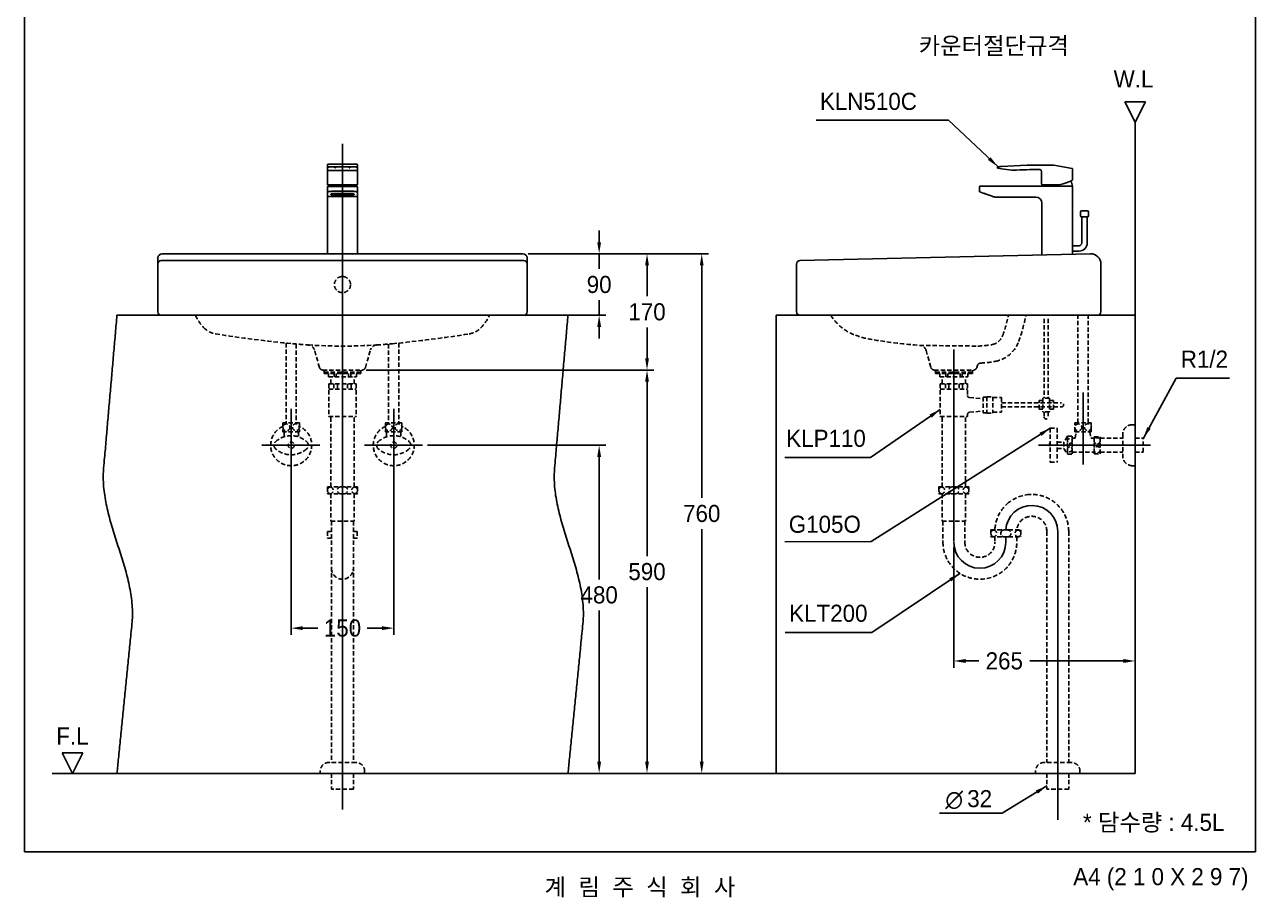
# Model space of a CAD drawing. Header units: millimetres. Extents: x 4596 to 8396, y -8003 to -5406.
# Drawn here: x 6596 to 8396, y -8003 to -6727 of the extents above; entities that cross this region are included whole.
import ezdxf
from ezdxf.enums import TextEntityAlignment as Align
from ezdxf.lldxf.tags import DXFTag

# ---------------------------------------------------------------- set-up
doc = ezdxf.new("R2010")
doc.units = ezdxf.units.MM
doc.linetypes.add('DASHED2', pattern=[9.525, 6.35, -3.175])
for name, color, linetype in [('TEXT', 7, 'Continuous'), ('내부선 및 부속', 4, 'Continuous'), ('도각라인', 7, 'Continuous'), ('외형선', 3, 'Continuous'), ('점선', 6, 'DASHED2'), ('중심선', 1, 'DASHED'), ('치수선', 7, 'Continuous')]:
    doc.layers.add(name, color=color, linetype=linetype)
doc.styles.add('140911', font='HBATANG.TTF')
doc.styles.add('____', font='')
doc.styles.add('타이틀', font='H2GTRM.TTF', dxfattribs={"height": 25})
doc.styles.get('____').set_extended_font_data('굴림')
tags = doc.linetypes.add('DASHDOT', pattern=[70, 31, -13, 13, -13]).pattern_tags.tags
tags[10:11] = [DXFTag(74, 4), DXFTag(75, 0), DXFTag(340, '0'), DXFTag(46, 0.0), DXFTag(50, 0.0), DXFTag(44, 0.0), DXFTag(45, 0.0)]
tags[8:9] = [DXFTag(74, 4), DXFTag(75, 0), DXFTag(340, '0'), DXFTag(46, 0.0), DXFTag(50, 0.0), DXFTag(44, 0.0), DXFTag(45, 0.0)]
tags[6:7] = [DXFTag(74, 4), DXFTag(75, 0), DXFTag(340, '0'), DXFTag(46, 0.0), DXFTag(50, 0.0), DXFTag(44, 0.0), DXFTag(45, 0.0)]
tags[4:5] = [DXFTag(74, 4), DXFTag(75, 0), DXFTag(340, '0'), DXFTag(46, 0.0), DXFTag(50, 0.0), DXFTag(44, 0.0), DXFTag(45, 0.0)]
tags = doc.linetypes.add('DASHED', pattern=[25.72, 12.86, -12.86]).pattern_tags.tags
tags[6:7] = [DXFTag(74, 4), DXFTag(75, 0), DXFTag(340, '0'), DXFTag(46, 0.0), DXFTag(50, 0.0), DXFTag(44, 0.0), DXFTag(45, 0.0)]
tags[4:5] = [DXFTag(74, 4), DXFTag(75, 0), DXFTag(340, '0'), DXFTag(46, 0.0), DXFTag(50, 0.0), DXFTag(44, 0.0), DXFTag(45, 0.0)]
doc.dimstyles.new('MSADIM', dxfattribs={"dimtxt": 33, "dimasz": 17, "dimexe": 10, "dimexo": 7.5, "dimgap": 10, "dimtad": 0, "dimtih": 1, "dimtoh": 1, "dimdec": 0, "dimzin": 1, "dimdsep": 46, "dimtxsty": '____', "dimcen": 11.25, "dimadec": 0, "dimazin": 0, "dimtfac": 1, "dimtdec": 0, "dimtix": 1, "dimtmove": 0, "dimatfit": 3, "dimfxl": 1, "dimtolj": 1, "dimtzin": 1, "dimarcsym": 0})

# ---------------------------------------------------------------- blocks, each defined once
blk = doc.blocks.new('*D18')
at = {"layer": '치수선', "color": 0, "linetype": 'Continuous', "lineweight": -2, "transparency": 16777216}
for p, q in [((7097.3, -7231.8), (7516.5, -7231.8)), ((7506.5, -7248.8), (7506.5, -7504)), ((7506.5, -7804.8), (7506.5, -7549.6)), ((7186.2, -7821.8), (7516.5, -7821.8))]:
    blk.add_line(p, q, dxfattribs=at)
at = {"layer": '치수선', "color": 0, "linetype": 'Continuous', "transparency": 16777216}
for points in [[(7503.7, -7248.8), (7509.3, -7248.8), (7506.5, -7231.8)], [(7503.7, -7804.8), (7509.3, -7804.8), (7506.5, -7821.8)]]:
    blk.add_solid(points, dxfattribs=at)
at = {"layer": '치수선', "color": 0, "linetype": 'Continuous', "transparency": 16777216, "insert": (7506.5, -7526.8), "char_height": 25, "attachment_point": 5, "style": '____'}
blk.add_mtext('\\A1;590', dxfattribs=at)
blk = doc.blocks.new('*D19')
at = {"layer": '치수선', "color": 0, "linetype": 'Continuous', "lineweight": -2, "transparency": 16777216}
for p, q in [((7185.6, -7341.8), (7446.5, -7341.8)), ((7436.5, -7358.8), (7436.5, -7538.1)), ((7436.5, -7804.8), (7436.5, -7583.8)), ((7398.4, -7821.8), (7446.5, -7821.8))]:
    blk.add_line(p, q, dxfattribs=at)
at = {"layer": '치수선', "color": 0, "linetype": 'Continuous', "transparency": 16777216}
for points in [[(7433.7, -7358.8), (7439.3, -7358.8), (7436.5, -7341.8)], [(7433.7, -7804.8), (7439.3, -7804.8), (7436.5, -7821.8)]]:
    blk.add_solid(points, dxfattribs=at)
at = {"layer": '치수선', "color": 0, "linetype": 'Continuous', "transparency": 16777216, "insert": (7436.5, -7560.9), "char_height": 25, "attachment_point": 5, "style": '____'}
blk.add_mtext('\\A1;480', dxfattribs=at)
blk = doc.blocks.new('*D20')
at = {"layer": '치수선', "color": 0, "linetype": 'Continuous', "lineweight": -2, "transparency": 16777216}
for p, q in [((6986.1, -7373.3), (6986.1, -7619.4)), ((7136.1, -7373.3), (7136.1, -7619.4)), ((7003.1, -7609.4), (7025.1, -7609.4)), ((7119.1, -7609.4), (7097, -7609.4))]:
    blk.add_line(p, q, dxfattribs=at)
at = {"layer": '치수선', "color": 0, "linetype": 'Continuous', "transparency": 16777216}
for points in [[(7003.1, -7606.6), (7003.1, -7612.2), (6986.1, -7609.4)], [(7119.1, -7606.6), (7119.1, -7612.2), (7136.1, -7609.4)]]:
    blk.add_solid(points, dxfattribs=at)
at = {"layer": '치수선', "color": 0, "linetype": 'Continuous', "transparency": 16777216, "insert": (7061.1, -7609.4), "char_height": 25, "attachment_point": 5, "style": '____'}
blk.add_mtext('\\A1;150', dxfattribs=at)
blk = doc.blocks.new('*D21')
at = {"layer": '치수선', "color": 0, "linetype": 'Continuous', "lineweight": -2, "transparency": 16777216}
for p, q in [((7332.6, -7061.8), (7516.5, -7061.8)), ((7506.5, -7078.8), (7506.5, -7124)), ((7506.5, -7214.8), (7506.5, -7169.7)), ((7095.6, -7231.8), (7516.5, -7231.8))]:
    blk.add_line(p, q, dxfattribs=at)
at = {"layer": '치수선', "color": 0, "linetype": 'Continuous', "transparency": 16777216}
for points in [[(7503.7, -7078.8), (7509.3, -7078.8), (7506.5, -7061.8)], [(7503.7, -7214.8), (7509.3, -7214.8), (7506.5, -7231.8)]]:
    blk.add_solid(points, dxfattribs=at)
at = {"layer": '치수선', "color": 0, "linetype": 'Continuous', "transparency": 16777216, "insert": (7506.5, -7146.8), "char_height": 25, "attachment_point": 5, "style": '____'}
blk.add_mtext('\\A1;170', dxfattribs=at)
blk = doc.blocks.new('*D22')
at = {"layer": '치수선', "color": 0, "linetype": 'Continuous', "lineweight": -2, "transparency": 16777216}
for p, q in [((7955.3, -7490.3), (7955.3, -7667.4)), ((8220.3, -7626.1), (8220.3, -7667.4)), ((7972.3, -7657.4), (7991.7, -7657.4)), ((8203.3, -7657.4), (8066.4, -7657.4))]:
    blk.add_line(p, q, dxfattribs=at)
at = {"layer": '치수선', "color": 0, "linetype": 'Continuous', "transparency": 16777216}
for points in [[(7972.3, -7654.6), (7972.3, -7660.3), (7955.3, -7657.4)], [(8203.3, -7654.6), (8203.3, -7660.3), (8220.3, -7657.4)]]:
    blk.add_solid(points, dxfattribs=at)
at = {"layer": '치수선', "color": 0, "linetype": 'Continuous', "transparency": 16777216, "insert": (8029, -7657.4), "char_height": 25, "attachment_point": 5, "style": '____'}
blk.add_mtext('\\A1;265', dxfattribs=at)
blk = doc.blocks.new('*D23')
at = {"layer": '치수선', "color": 0, "linetype": 'Continuous', "lineweight": -2, "transparency": 16777216}
for p, q in [((7332.6, -7061.8), (7596.5, -7061.8)), ((7586.5, -7078.8), (7586.5, -7419)), ((7586.5, -7804.8), (7586.5, -7464.7)), ((7568.4, -7821.8), (7596.5, -7821.8))]:
    blk.add_line(p, q, dxfattribs=at)
at = {"layer": '치수선', "color": 0, "linetype": 'Continuous', "transparency": 16777216}
for points in [[(7583.7, -7078.8), (7589.3, -7078.8), (7586.5, -7061.8)], [(7583.7, -7804.8), (7589.3, -7804.8), (7586.5, -7821.8)]]:
    blk.add_solid(points, dxfattribs=at)
at = {"layer": '치수선', "color": 0, "linetype": 'Continuous', "transparency": 16777216, "insert": (7586.5, -7441.8), "char_height": 25, "attachment_point": 5, "style": '____'}
blk.add_mtext('\\A1;760', dxfattribs=at)
blk = doc.blocks.new('*D33')
at = {"layer": '치수선', "color": 0, "linetype": 'Continuous', "lineweight": -2, "transparency": 16777216}
for p, q in [((7436.5, -7044.8), (7436.5, -7027.8)), ((7332.6, -7061.8), (7446.5, -7061.8)), ((7436.5, -7061.8), (7436.5, -7084)), ((7436.5, -7151.8), (7436.5, -7129.6)), ((7333.6, -7151.8), (7446.5, -7151.8)), ((7436.5, -7168.8), (7436.5, -7185.8))]:
    blk.add_line(p, q, dxfattribs=at)
at = {"layer": '치수선', "color": 0, "linetype": 'Continuous', "transparency": 16777216}
for points in [[(7433.7, -7044.8), (7439.3, -7044.8), (7436.5, -7061.8)], [(7433.7, -7168.8), (7439.3, -7168.8), (7436.5, -7151.8)]]:
    blk.add_solid(points, dxfattribs=at)
at = {"layer": '치수선', "color": 0, "linetype": 'Continuous', "transparency": 16777216, "insert": (7436.5, -7106.8), "char_height": 25, "attachment_point": 5, "style": '____'}
blk.add_mtext('\\A1;90', dxfattribs=at)

msp = doc.modelspace()

# ---------------------------------------------------------------- linework, layer by layer
at = {"layer": '내부선 및 부속', "linetype": 'Continuous'}
for p, q in [((7039.1, -6931.9), (7039.1, -6934.1)), ((7039.1, -6931.9), (7039.1, -6932)), ((7039.1, -6932), (7039.1, -6935.8)), ((7039.1, -6935.4), (7039.1, -6934.1)), ((7039.1, -6937.4), (7039.1, -6935.4)), ((7039.1, -6935.8), (7039.1, -6936.7)), ((7039.1, -6936.2), (7039.1, -6937.5)), ((7039.1, -6937.9), (7039.1, -6936.7)), ((7039.1, -6937.5), (7039.1, -6937.4)), ((7039.1, -6960.1), (7039.1, -6937.5)), ((7039.1, -6939.1), (7039.1, -6956)), ((7040.1, -6930.8), (7082.1, -6930.8)), ((7040.1, -6939.7), (7082.1, -6939.7)), ((7077.1, -6934.5), (7045.1, -6934.5)), ((7045.1, -6934.5), (7045.1, -6934.7)), ((7045.1, -6934.7), (7077.1, -6934.7)), ((7051.1, -6935.1), (7050.1, -6935.1)), ((7050.1, -6935.1), (7050.1, -6935.7)), ((7050.1, -6935.7), (7050.1, -6935.9)), ((7050.1, -6935.9), (7051.1, -6935.9)), ((7051.1, -6935.9), (7051.1, -6935.1)), ((7051.1, -6935.7), (7051.1, -6935.1)), ((7051.1, -6935.9), (7051.1, -6935.7)), ((7071.1, -6935.1), (7071.1, -6935.7)), ((7072.1, -6935.1), (7071.1, -6935.1)), ((7071.1, -6935.7), (7071.1, -6935.9)), ((7071.1, -6935.9), (7072.1, -6935.9)), ((7072.1, -6935.9), (7071.1, -6935.9)), ((7072.1, -6935.7), (7072.1, -6935.1)), ((7072.1, -6935.9), (7072.1, -6935.1)), ((7072.1, -6935.9), (7072.1, -6935.7)), ((7072.1, -6935.9), (7072.1, -6935.9)), ((7077.1, -6934.7), (7077.1, -6934.5)), ((7082.1, -6939.8), (7082.1, -6939.7)), ((7083.1, -6931.8), (7083.1, -6934.1)), ((7083.1, -6934.1), (7083.1, -6935.4)), ((7083.1, -6935.4), (7083.1, -6937.4)), ((7083.1, -6936.2), (7083.1, -6936.2)), ((7083.1, -6937.5), (7083.1, -6937.4)), ((7083.1, -6937.5), (7083.1, -6960.1)), ((8018.9, -6935.7), (8018.9, -6935.5)), ((8018.9, -6935.5), (8018.9, -6935.7)), ((8024.7, -6937.4), (8019.7, -6936.7)), ((8039.8, -6939.5), (8024.7, -6937.4)), ((8083.4, -6959.9), (8083.4, -6941.3)), ((8101.3, -6932), (8123, -6935.9)), ((8123, -6935.9), (8128, -6936.8)), ((8128.9, -6937.7), (8128.9, -6937.9)), ((8128.9, -6938.9), (8128.9, -6937.9)), ((8128.9, -6938.9), (8128.9, -6953.3)), ((7039.1, -6956), (7039.1, -6960.1)), ((7039.1, -6972.3), (7039.1, -6964.1)), ((7039.1, -7061.8), (7039.1, -6964.1)), ((7040.5, -6961.1), (7040.1, -6961.1)), ((7040.1, -6963.1), (7045.1, -6963.1)), ((7081.6, -6961.1), (7040.5, -6961.1)), ((7045.1, -6963.1), (7077.1, -6963.1)), ((7082.1, -6963.1), (7077.1, -6963.1)), ((7082.1, -6961.1), (7081.6, -6961.1)), ((7083.1, -6964.1), (7083.1, -6972.3)), ((7992.6, -6970.2), (7992.6, -6963.9)), ((7992.6, -6963.9), (7992.6, -6970.2)), ((7993.6, -6962.9), (7998.6, -6962.9)), ((7998.6, -6962.9), (8122.9, -6962.9)), ((8084.4, -6960.9), (8097.8, -6960.9)), ((8084.9, -6960.9), (8089.3, -6960.9)), ((8099.8, -6960.9), (8097.8, -6960.9)), ((8106.9, -6960.9), (8099.8, -6960.9)), ((8127.9, -6962.9), (8122.9, -6962.9)), ((8127.9, -6962.9), (8128.9, -6962.9)), ((8128.9, -6962.9), (8128.9, -6963.9)), ((8128.9, -7062.4), (8128.9, -6963.9)), ((7039.1, -6977), (7039.1, -6972.3)), ((7039.1, -6978.1), (7039.1, -6977)), ((7039.1, -7061.8), (7039.1, -6978.1)), ((7040.1, -6977.9), (7082.1, -6977.9)), ((7045.1, -6970.4), (7077.1, -6970.4)), ((7074.1, -6973.4), (7048.1, -6973.4)), ((7048.1, -6976.2), (7048.1, -6973.4)), ((7048.1, -6976.2), (7074.1, -6976.2)), ((7074.1, -6976.2), (7074.1, -6973.4)), ((7083.1, -6972.3), (7083.1, -6977)), ((7083.1, -6978.1), (7083.1, -6977)), ((7083.1, -6978.1), (7083.1, -6978.1)), ((7083.1, -6978.1), (7083.1, -7061.8)), ((7998.3, -6973), (7993.3, -6971.1)), ((7993.3, -6971.1), (7998.3, -6973)), ((7998.3, -6973), (8011.3, -6977.7)), ((8011.3, -6977.7), (7998.3, -6973)), ((7998.9, -6973.2), (8006.4, -6975.9)), ((8006.4, -6975.9), (7998.9, -6973.2)), ((8074.9, -6978.9), (8018.1, -6978.9)), ((8083.9, -7063.5), (8083.9, -6987.9)), ((8140.3, -7006), (8140.3, -7000.9)), ((8142.3, -6998.9), (8150.4, -6998.9)), ((8152.3, -7000.8), (8152.3, -7006)), ((8146.3, -7007.9), (8142.2, -7007.9)), ((8142.3, -7007.9), (8142.3, -7045.9)), ((8142.3, -7007.9), (8150.3, -7007.9)), ((8148.6, -7007.9), (8143.9, -7007.9)), ((8150.3, -7007.9), (8146.3, -7007.9)), ((8150.4, -7007.9), (8146.3, -7007.9)), ((8150.3, -7045.9), (8150.3, -7007.9)), ((8128.9, -7030.9), (8128.9, -7025.9)), ((8128.9, -7062.4), (8128.9, -7030.9)), ((8138.3, -7049.9), (8128.9, -7049.9)), ((8128.9, -7052.9), (8128.9, -7057.9)), ((8128.9, -7057.9), (8138.3, -7057.9)), ((7390.8, -7151.8), (6731.3, -7151.8)), ((7695.3, -7151.8), (8221.3, -7151.8)), ((7695.3, -7151.8), (7695.3, -7821.8))]:
    msp.add_line(p, q, dxfattribs=at)
at = {"layer": '내부선 및 부속'}
for p, q in [((7326.1, -7071.8), (6796.1, -7071.8)), ((6846.1, -7151.8), (7276.1, -7151.8)), ((7775.3, -7151.8), (8060.3, -7151.8))]:
    msp.add_line(p, q, dxfattribs=at)
at = {"layer": '내부선 및 부속', "linetype": 'Continuous'}
for centre, radius, start, end in [((7082.1, -6938.8), 1, 270, 0), ((8019.9, -6935.7), 1, 202.1993, 262.1993), ((8019.9, -6935.7), 1, 202.1993, 262.1993), ((8019.9, -6935.7), 1, 202.1993, 262.1993), ((8019.9, -6935.7), 1, 202.1993, 262.1993), ((8092.6, -7931.9), 1000, 89.5936, 93.8863), ((8041.2, -6929.6), 10, 262.1993, 272.9349), ((8092.6, -7931.9), 993.6, 90.6538, 92.9349), ((8080, -6941.4), 3.34, 2.007, 69.3544), ((8099.6, -6941.9), 10, 80, 89.5936), ((7040.1, -6960.1), 1, 180, 270), ((7040.1, -6964.1), 1, 90, 180), ((7040.1, -6964.1), 1, 90, 180), ((7068.7, -6968.2), 27.6, 165.1842, 169.4357), ((7054.4, -6968.2), 27.6, 10.5643, 14.8158), ((7082.1, -6960.1), 1, 270, 0), ((7082.1, -6964.1), 1, 0, 90), ((7993.6, -6963.9), 1, 90, 180), ((7993.6, -6963.9), 1, 90, 180), ((8084.4, -6959.9), 1, 180, 270), ((8116, -6968), 27.6, 165.1842, 169.4357), ((8101.3, -6905.3), 55.8, 275.72, 293.156), ((8101.7, -6968), 27.6, 10.5643, 27.3016), ((8018.1, -6958.9), 20, 250, 270), ((8018.1, -6958.9), 20, 250, 270), ((8074.9, -6987.9), 9, 0, 90), ((8142.3, -7000.9), 2, 90, 180), ((8150.4, -7000.8), 1.92, 0, 90), ((8142.2, -7006), 1.92, 180, 270), ((8150.4, -7006), 1.92, 270, 0), ((8138.3, -7045.9), 4, 270, 0), ((8138.3, -7045.9), 12, 270, 0)]:
    msp.add_arc(centre, radius, start, end, dxfattribs=at)
at = {"layer": '내부선 및 부속'}
for centre, start, end in [((6796.1, -7076.8), 90, 180), ((7326.1, -7076.8), 0, 90)]:
    msp.add_arc(centre, 5, start, end, dxfattribs=at)
at = {"layer": '내부선 및 부속', "linetype": 'Continuous'}
for points, knots in [([(7039.1, -6931.7), (7039.1, -6931.7), (7039.1, -6931.6), (7039.1, -6931.4), (7039.3, -6931.2), (7039.5, -6931), (7039.8, -6930.9), (7039.9, -6930.8), (7040, -6930.8)], [0, 0, 0, 0, 0.097046, 0.215477, 0.366984, 0.6013, 0.806128, 1, 1, 1, 1]), ([(7045.1, -6934.5), (7044.6, -6934.5), (7043.9, -6934.5), (7043.1, -6934.5), (7042.4, -6934.4), (7041.8, -6934.4), (7041.1, -6934.4), (7040.5, -6934.4), (7040, -6934.3), (7039.8, -6934.3), (7039.7, -6934.3), (7039.5, -6934.3), (7039.2, -6934.2), (7039.1, -6934.1), (7039.1, -6934.1)], [0, 0, 0, 0, 0.142857, 0.214286, 0.285714, 0.357143, 0.428571, 0.571429, 0.642857, 0.678571, 0.696429, 0.714286, 0.857143, 1, 1, 1, 1]), ([(7039.1, -6935.4), (7039.1, -6935.3), (7039.5, -6935.1), (7041.2, -6934.8), (7043.3, -6934.7), (7044.6, -6934.7), (7045.1, -6934.7)], [0, 0, 0, 0, 0.285714, 0.571429, 0.857143, 1, 1, 1, 1]), ([(7082.9, -6934.2), (7082.9, -6934.2), (7082.8, -6934.2), (7082.5, -6934.3), (7081.8, -6934.3), (7081, -6934.4), (7080.3, -6934.4), (7079.5, -6934.4), (7078.4, -6934.5), (7077.5, -6934.5), (7077.1, -6934.5)], [0, 0, 0, 0, 0.022938, 0.185782, 0.348626, 0.511469, 0.592891, 0.674313, 0.837156, 1, 1, 1, 1]), ([(7077.1, -6934.7), (7077.9, -6934.7), (7079.7, -6934.7), (7081.9, -6934.9), (7082.7, -6935.1), (7082.9, -6935.2), (7082.9, -6935.2)], [0, 0, 0, 0, 0.32589, 0.651781, 0.977671, 1, 1, 1, 1]), ([(7082.1, -6930.8), (7082.1, -6930.8), (7082.2, -6930.8), (7082.4, -6930.9), (7082.6, -6931), (7082.8, -6931.2), (7082.9, -6931.3), (7083, -6931.5), (7083, -6931.6), (7083, -6931.7), (7083, -6931.7), (7083, -6931.8)], [0, 0, 0, 0, 0.020818, 0.239105, 0.419032, 0.574027, 0.708164, 0.821662, 0.913084, 0.980269, 1, 1, 1, 1]), ([(8019.8, -6934.5), (8019.6, -6934.5), (8019.4, -6934.6), (8019.2, -6934.8), (8019, -6934.9), (8018.9, -6935.2), (8018.9, -6935.4), (8018.9, -6935.5)], [0, 0, 0, 0, 0.285714, 0.428571, 0.571429, 0.785714, 1, 1, 1, 1]), ([(8019.8, -6934.5), (8019.8, -6934.5), (8019.9, -6934.5), (8020.2, -6934.5), (8020.5, -6934.5), (8021, -6934.4), (8021.6, -6934.4), (8022.6, -6934.3), (8023.7, -6934.2), (8024.4, -6934.2), (8024.8, -6934.2)], [0, 0, 0, 0, 0.142857, 0.285714, 0.357143, 0.428571, 0.571429, 0.714286, 0.857143, 1, 1, 1, 1]), ([(8128.2, -6954.2), (8128.2, -6954.3), (8128.1, -6954.3), (8127.9, -6954.4), (8127.5, -6954.6), (8127.2, -6954.8), (8126.8, -6955), (8126.4, -6955.2), (8125.9, -6955.5), (8125.2, -6955.8), (8124.6, -6956.1), (8124, -6956.3), (8123.8, -6956.4), (8123.7, -6956.5)], [0, 0, 0, 0, 0.022972, 0.19686, 0.283804, 0.370748, 0.457692, 0.5229, 0.63158, 0.718524, 0.892412, 0.935884, 1, 1, 1, 1]), ([(8127.8, -6954.5), (8127.8, -6954.5), (8127.8, -6954.5), (8127.8, -6954.5), (8127.7, -6954.5), (8127.6, -6954.6), (8127.6, -6954.6), (8127.5, -6954.6), (8127.5, -6954.7), (8127.4, -6954.7), (8127.4, -6954.7), (8127.3, -6954.7), (8127.3, -6954.8), (8127.2, -6954.8), (8127.2, -6954.8), (8127.1, -6954.9), (8127, -6954.9), (8126.8, -6955), (8126.8, -6955), (8126.6, -6955.1), (8126.5, -6955.2), (8126.3, -6955.2), (8126.3, -6955.3), (8126.3, -6955.3), (8126.2, -6955.3), (8126.2, -6955.3)], [0, 0, 0, 0, 0.147203, 0.147203, 0.295653, 0.295653, 0.37051, 0.37051, 0.483564, 0.483564, 0.521467, 0.521467, 0.597561, 0.597561, 0.635788, 0.635788, 0.751471, 0.751471, 0.829397, 0.829397, 0.947331, 0.947331, 0.986892, 0.986892, 1, 1, 1, 1]), ([(8128.7, -6953.4), (8128.7, -6953.5), (8128.7, -6953.6), (8128.6, -6953.9), (8128.4, -6954.1), (8128.3, -6954.2), (8128.2, -6954.2)], [0, 0, 0, 0, 0.250001, 0.499999, 0.749998, 1, 1, 1, 1]), ([(8128.7, -6953.4), (8128.7, -6953.4), (8128.8, -6953.3), (8128.9, -6953.3), (8128.8, -6953.3)], [0, 0, 0, 0, 0.15708, 1, 1, 1, 1]), ([(7039.1, -6972.3), (7039.1, -6972), (7039.5, -6971.4), (7041.2, -6970.8), (7043.3, -6970.5), (7044.6, -6970.4), (7045.1, -6970.4)], [0, 0, 0, 0, 0.285714, 0.571429, 0.857143, 1, 1, 1, 1]), ([(7039.1, -6978.1), (7039.1, -6978.1), (7039.1, -6978.2), (7039.1, -6978.2), (7039.1, -6978.3), (7039.1, -6978.4)], [0, 0, 0, 0, 0.003909, 0.003909, 1, 1, 1, 1]), ([(7077.1, -6970.4), (7077.9, -6970.4), (7079.7, -6970.6), (7081.9, -6971.1), (7082.7, -6971.6), (7082.9, -6971.9), (7082.9, -6971.9)], [0, 0, 0, 0, 0.326484, 0.652968, 0.979452, 1, 1, 1, 1]), ([(7083, -6978.3), (7083, -6978.4), (7083, -6978.4), (7083, -6978.4), (7083, -6978.4)], [0, 0, 0, 0, 0.705199, 1, 1, 1, 1]), ([(7992.6, -6970.2), (7992.6, -6970.3), (7992.6, -6970.5), (7992.7, -6970.7), (7992.8, -6970.8), (7993, -6971), (7993.2, -6971.1), (7993.3, -6971.1)], [0, 0, 0, 0, 0.214286, 0.428571, 0.571429, 0.714286, 1, 1, 1, 1]), ([(6731.3, -7151.8), (6730.5, -7160.5), (6729, -7177.9), (6726.7, -7203.9), (6724.5, -7230), (6722.2, -7256), (6719.9, -7282), (6717.7, -7308.1), (6715.4, -7334.1), (6713.5, -7356.5), (6711.8, -7373.8), (6710.8, -7391.2), (6712.4, -7412.2), (6717.4, -7438), (6724.6, -7463.5), (6732.8, -7489), (6741, -7514.4), (6748.1, -7540), (6753, -7565.7), (6754.4, -7586.9), (6753.2, -7604.2), (6751.3, -7621.5), (6749.1, -7643.7), (6746.5, -7669.7), (6743.9, -7695.8), (6741.3, -7721.8), (6738.7, -7747.8), (6736.1, -7773.8), (6733.7, -7798.5), (6732.1, -7814.5), (6731.3, -7821.8)], [0, 0, 0, 0, 26.141223, 52.282447, 78.42367, 104.564894, 130.706117, 156.847341, 182.988564, 209.129788, 224.26542, 235.224895, 261.145563, 287.325128, 313.891848, 340.708251, 367.512014, 394.044118, 420.177566, 446.059423, 457.352768, 472.146652, 498.287876, 524.429099, 550.570323, 576.711546, 602.85277, 628.993993, 655.135217, 677.268299, 677.268299, 677.268299, 677.268299]), ([(7390.8, -7151.8), (7390.1, -7160.5), (7388.6, -7177.9), (7386.3, -7203.9), (7384, -7230), (7381.7, -7256), (7379.5, -7282), (7377.2, -7308.1), (7374.9, -7334.1), (7373, -7356.5), (7371.4, -7373.8), (7370.4, -7391.2), (7371.9, -7412.2), (7377, -7438), (7384.2, -7463.5), (7392.4, -7489), (7400.5, -7514.4), (7407.6, -7540), (7412.5, -7565.7), (7413.9, -7586.9), (7412.7, -7604.2), (7410.8, -7621.5), (7408.7, -7643.7), (7406.1, -7669.7), (7403.5, -7695.8), (7400.9, -7721.8), (7398.3, -7747.8), (7395.7, -7773.8), (7393.2, -7798.5), (7391.6, -7814.5), (7390.9, -7821.8)], [0, 0, 0, 0, 26.141223, 52.282447, 78.42367, 104.564894, 130.706117, 156.847341, 182.988564, 209.129788, 224.26542, 235.224895, 261.145563, 287.325128, 313.891848, 340.708251, 367.512014, 394.044118, 420.177566, 446.059423, 457.352768, 472.146652, 498.287876, 524.429099, 550.570323, 576.711546, 602.85277, 628.993993, 655.135217, 677.268299, 677.268299, 677.268299, 677.268299])]:
    msp.add_open_spline(points, degree=3, knots=knots, dxfattribs=at)
for points in [[(7040.1, -6939.7), (7039.1, -6939.7), (7039.1, -6938.7)], [(7083.1, -6938.7), (7083.1, -6939.7), (7082.1, -6939.7)], [(7040.1, -6977.9), (7039.1, -6977.9), (7039.1, -6977)], [(7083.1, -6977), (7083.1, -6977.9), (7082.1, -6977.9)]]:
    msp.add_rational_spline(points, [1, 0.707106781056, 1], degree=2, dxfattribs=at)
for points, degree in [([(7082.5, -6939.6), (7082.5, -6939.7), (7082.5, -6939.8), (7082.5, -6939.8)], 3), ([(7082.7, -6939.6), (7082.6, -6939.7), (7082.6, -6939.8), (7082.5, -6939.8)], 3), ([(7083, -6933.9), (7083, -6934.1), (7082.9, -6934.2)], 2), ([(7083.1, -6934.1), (7083.1, -6934.1), (7083, -6934.2), (7082.9, -6934.2)], 3), ([(7082.9, -6935.2), (7083, -6935.4), (7083, -6935.6)], 2), ([(7082.9, -6935.2), (7083, -6935.3), (7083.1, -6935.3), (7083.1, -6935.4)], 3), ([(7083, -6933.9), (7083, -6934), (7083.1, -6934.1), (7083.1, -6934.1)], 3), ([(7083.1, -6935.4), (7083.1, -6935.4), (7083, -6935.5), (7083, -6935.6)], 3), ([(8019.8, -6934.5), (8019.3, -6934.6), (8018.9, -6935), (8018.9, -6935.5)], 3), ([(8018.9, -6935.7), (8018.9, -6936.2), (8019.2, -6936.6), (8019.7, -6936.7)], 3), ([(8019.5, -6934.6), (8019.5, -6934.6), (8019.6, -6934.6), (8019.6, -6934.5)], 3), ([(8123, -6935.9), (8123, -6935.9), (8123, -6935.9), (8123, -6935.9)], 3), ([(8128.9, -6937.7), (8128.9, -6937.3), (8128.5, -6936.8), (8128, -6936.8)], 3), ([(8123.7, -6956.5), (8123.5, -6956.6), (8123.2, -6956.7)], 2), ([(8123.2, -6956.7), (8123.2, -6956.7), (8123.2, -6956.7), (8123.2, -6956.7)], 3), ([(7082.9, -6971.9), (7083, -6972), (7083.1, -6972.1), (7083.1, -6972.3)], 3), ([(7082.9, -6971.9), (7083, -6972.2), (7083, -6972.4)], 2), ([(7083.1, -6972.3), (7083.1, -6972.3), (7083, -6972.4), (7083, -6972.4)], 3), ([(7992.6, -6970.2), (7992.6, -6970.6), (7992.9, -6971), (7993.3, -6971.1)], 3)]:
    msp.add_open_spline(points, degree=degree, dxfattribs=at)
for points in [[(7048.1, -6976.2), (7044.1, -6976.2), (7044.1, -6974.8), (7044.1, -6973.4), (7048.1, -6973.4)], [(7074.1, -6973.4), (7078.1, -6973.4), (7078.1, -6974.8), (7078.1, -6976.2), (7074.1, -6976.2)]]:
    msp.add_rational_spline(points, [1, 0.707106781056, 1, 0.707106781056, 1], degree=2, knots=[0, 0, 0, 0.5, 0.5, 1, 1, 1], dxfattribs=at)
at = {"layer": '도각라인'}
for p, q in [((6596.2, -7936.4), (6596.2, -5406.4)), ((8396.2, -5406.4), (8396.2, -7936.4)), ((6596.2, -7936.4), (8396.2, -7936.4))]:
    msp.add_line(p, q, dxfattribs=at)
at = {"layer": '외형선', "linetype": 'Continuous'}
for p, q in [((8235.3, -6839.4), (8205.3, -6839.4)), ((8205.3, -6839.4), (8220.3, -6869.4)), ((8220.3, -6869.4), (8235.3, -6839.4)), ((8220.3, -6869.4), (8220.3, -7821.8)), ((6681.2, -7791.8), (6651.2, -7791.8)), ((6651.2, -7791.8), (6666.2, -7821.8)), ((6666.2, -7821.8), (6681.2, -7791.8)), ((8220.3, -7821.8), (6636.7, -7821.8))]:
    msp.add_line(p, q, dxfattribs=at)
at = {"layer": '외형선'}
for p, q in [((6791.1, -7067.8), (6791.1, -7146.8)), ((6797.1, -7061.8), (7325.1, -7061.8)), ((7331.1, -7067.8), (7331.1, -7146.8)), ((7730.2, -7071.8), (8154.9, -7061.8)), ((7725.3, -7146.8), (7725.3, -7076.8)), ((8170.3, -7146.8), (8170.3, -7076.8)), ((6796.1, -7151.8), (6846.1, -7151.8)), ((7276.1, -7151.8), (7326.1, -7151.8)), ((7730.3, -7151.8), (7775.3, -7151.8)), ((8165.3, -7151.8), (8060.3, -7151.8))]:
    msp.add_line(p, q, dxfattribs=at)
for centre, radius, start, end in [((6797.1, -7067.8), 6, 90, 180), ((7325.1, -7067.8), 6, 0, 90), ((7730.3, -7076.8), 5, 90, 180), ((8155.3, -7076.8), 15, 0, 91.3483), ((6796.1, -7146.8), 5, 180, 270), ((7326.1, -7146.8), 5, 270, 0), ((7730.3, -7146.8), 5, 180, 270), ((8165.3, -7146.8), 5, 270, 0)]:
    msp.add_arc(centre, radius, start, end, dxfattribs=at)
at = {"layer": '점선'}
for p, q in [((8087.3, -7156.8), (8087.3, -7272.8)), ((8093.3, -7156.8), (8093.3, -7272.8)), ((8136.8, -7309.1), (8136.8, -7151.8)), ((8151.8, -7309.1), (8151.8, -7151.8)), ((6978.6, -7192.4), (6978.6, -7309.1)), ((6993.6, -7193.8), (6993.6, -7309.1)), ((7128.6, -7193.8), (7128.6, -7309.1)), ((7143.6, -7192.4), (7143.6, -7309.1)), ((7905.1, -7195.8), (7990.4, -7196.8)), ((7027.5, -7228.2), (7020.1, -7202.4)), ((7094.6, -7228.2), (7102, -7202.4)), ((7914.6, -7203.1), (7921.7, -7228.2)), ((7032.3, -7231.8), (7089.8, -7231.8)), ((7034.1, -7231.8), (7034.1, -7236.8)), ((7034.1, -7234.8), (7088.1, -7234.8)), ((7088.1, -7231.8), (7088.1, -7236.8)), ((7926.6, -7231.8), (7984, -7231.8)), ((7928.3, -7231.8), (7928.3, -7236.8)), ((7928.3, -7234.8), (7982.3, -7234.8)), ((7982.3, -7231.8), (7982.3, -7236.8)), ((7988.8, -7228.2), (7989.6, -7225.3)), ((7034.1, -7236.8), (7088.1, -7236.8)), ((7040.6, -7236.8), (7040.6, -7241.8)), ((7040.6, -7241.8), (7081.6, -7241.8)), ((7041.1, -7251.8), (7041.1, -7299.8)), ((7041.1, -7251.8), (7081.1, -7251.8)), ((7044.1, -7251.8), (7044.1, -7241.8)), ((7048.6, -7251.8), (7048.6, -7259.8)), ((7049.1, -7236.8), (7049.1, -7241.8)), ((7052.1, -7236.8), (7052.1, -7241.8)), ((7053.6, -7251.8), (7053.6, -7259.8)), ((7068.6, -7251.8), (7068.6, -7259.8)), ((7070.1, -7236.8), (7070.1, -7241.8)), ((7073.1, -7236.8), (7073.1, -7241.8)), ((7073.6, -7251.8), (7073.6, -7259.8)), ((7078.1, -7251.8), (7078.1, -7241.8)), ((7081.1, -7251.8), (7081.1, -7299.8)), ((7081.6, -7236.8), (7081.6, -7241.8)), ((7928.3, -7236.8), (7982.3, -7236.8)), ((7934.8, -7236.8), (7934.8, -7241.8)), ((7934.8, -7241.8), (7975.8, -7241.8)), ((7935.3, -7251.8), (7935.3, -7299.8)), ((7935.3, -7251.8), (7975.3, -7251.8)), ((7938.3, -7251.8), (7938.3, -7241.8)), ((7942.8, -7251.8), (7942.8, -7259.8)), ((7943.3, -7236.8), (7943.3, -7241.8)), ((7946.3, -7236.8), (7946.3, -7241.8)), ((7947.8, -7251.8), (7947.8, -7259.8)), ((7962.8, -7251.8), (7962.8, -7259.8)), ((7964.3, -7236.8), (7964.3, -7241.8)), ((7967.3, -7236.8), (7967.3, -7241.8)), ((7967.8, -7251.8), (7967.8, -7259.8)), ((7972.3, -7251.8), (7972.3, -7241.8)), ((7975.3, -7251.8), (7975.3, -7269.1)), ((7975.8, -7236.8), (7975.8, -7241.8)), ((7041.1, -7259.8), (7081.1, -7259.8)), ((7935.3, -7259.8), (7975.3, -7259.8)), ((7998.3, -7271.3), (7998.3, -7294.3)), ((7998.3, -7271.3), (8003.3, -7271.3)), ((8003.3, -7270.8), (8003.3, -7294.8)), ((8003.3, -7270.8), (8012.3, -7270.8)), ((8012.3, -7270.8), (8012.3, -7294.8)), ((7978.1, -7272.1), (7998.3, -7273.8)), ((8012.3, -7272.1), (8024.8, -7272.1)), ((8024.8, -7272.1), (8024.8, -7293.6)), ((8024.8, -7279.8), (8112.8, -7279.8)), ((8024.8, -7285.8), (8112.8, -7285.8)), ((8079.8, -7289.3), (8079.8, -7276.3)), ((8085.3, -7276.3), (8079.8, -7276.3)), ((8085.3, -7289.3), (8079.8, -7289.3)), ((8095.3, -7272.8), (8085.3, -7272.8)), ((8085.3, -7272.8), (8085.3, -7292.8)), ((8095.3, -7272.8), (8095.3, -7292.8)), ((8100.8, -7276.3), (8095.3, -7276.3)), ((8100.8, -7289.3), (8095.3, -7289.3)), ((8100.8, -7289.3), (8100.8, -7276.3)), ((7041.1, -7299.8), (7081.1, -7299.8)), ((7044.1, -7402.8), (7044.1, -7299.8)), ((7078.1, -7402.8), (7078.1, -7299.8)), ((7935.3, -7299.8), (7975.3, -7299.8)), ((7938.3, -7402.8), (7938.3, -7299.8)), ((7972.3, -7402.8), (7972.3, -7299.8)), ((7975.3, -7296.6), (7975.3, -7299.8)), ((7978.1, -7293.6), (7998.3, -7291.8)), ((7998.3, -7294.3), (8003.3, -7294.3)), ((8003.3, -7294.8), (8012.3, -7294.8)), ((8012.3, -7293.6), (8024.8, -7293.6)), ((8095.3, -7292.8), (8085.3, -7292.8)), ((8087.3, -7292.8), (8087.3, -7300.5)), ((8093.3, -7292.8), (8093.3, -7300.5)), ((6974.1, -7309.1), (6974.1, -7322.1)), ((6998.1, -7309.1), (6974.1, -7309.1)), ((6998.1, -7322.1), (6974.1, -7322.1)), ((6975.6, -7322.1), (6975.6, -7329.5)), ((6996.6, -7322.1), (6996.6, -7329.5)), ((6998.1, -7309.1), (6998.1, -7322.1)), ((7124.1, -7309.1), (7124.1, -7322.1)), ((7148.1, -7309.1), (7124.1, -7309.1)), ((7148.1, -7322.1), (7124.1, -7322.1)), ((7125.6, -7322.1), (7125.6, -7329.5)), ((7146.6, -7322.1), (7146.6, -7329.5)), ((7148.1, -7309.1), (7148.1, -7322.1)), ((8096.3, -7316.8), (8096.3, -7366.8)), ((8096.3, -7316.8), (8106.3, -7316.8)), ((8106.3, -7316.8), (8106.3, -7366.8)), ((8132.3, -7309.1), (8156.3, -7309.1)), ((8132.3, -7322.1), (8132.3, -7309.1)), ((8132.3, -7322.1), (8156.3, -7322.1)), ((8132.8, -7331.6), (8134.3, -7322.1)), ((8154.3, -7322.1), (8155.8, -7331.6)), ((8156.3, -7322.1), (8156.3, -7309.1)), ((8202.3, -7325.8), (8202.3, -7357.8)), ((8216.3, -7311.8), (8220.3, -7311.8)), ((8106.3, -7337.1), (8116.3, -7337.1)), ((8121.3, -7328.8), (8116.3, -7337.1)), ((8116.3, -7337.1), (8116.3, -7346.6)), ((8121.3, -7328.8), (8128.3, -7328.8)), ((8121.3, -7328.8), (8121.3, -7354.8)), ((8128.3, -7328.8), (8128.3, -7354.8)), ((8128.3, -7331.6), (8132.8, -7331.6)), ((8155.8, -7331.6), (8160.3, -7331.6)), ((8160.3, -7329.3), (8160.3, -7354.3)), ((8160.3, -7329.3), (8169.3, -7329.3)), ((8169.3, -7329.3), (8169.3, -7354.3)), ((8169.3, -7331.6), (8202.3, -7331.6)), ((8220.3, -7331.6), (8226.3, -7331.6)), ((8220.3, -7331.6), (8232.3, -7331.6)), ((8232.3, -7352.1), (8232.3, -7331.6)), ((8106.3, -7346.6), (8116.3, -7346.6)), ((8116.3, -7346.6), (8121.3, -7354.8)), ((8121.3, -7354.8), (8128.3, -7354.8)), ((8128.3, -7352.1), (8160.3, -7352.1)), ((8160.3, -7354.3), (8169.3, -7354.3)), ((8169.3, -7352.1), (8202.3, -7352.1)), ((8220.3, -7352.1), (8226.3, -7352.1)), ((8220.3, -7352.1), (8232.3, -7352.1)), ((8096.3, -7366.8), (8106.3, -7366.8)), ((8216.3, -7371.8), (8220.3, -7371.8)), ((7039.1, -7402.8), (7083.1, -7402.8)), ((7039.1, -7402.8), (7039.1, -7412.8)), ((7039.1, -7412.8), (7083.1, -7412.8)), ((7044.1, -7412.8), (7044.1, -7452.8)), ((7078.1, -7412.8), (7078.1, -7452.8)), ((7083.1, -7402.8), (7083.1, -7412.8)), ((7933.3, -7402.8), (7977.3, -7402.8)), ((7933.3, -7402.8), (7933.3, -7412.8)), ((7933.3, -7412.8), (7977.3, -7412.8)), ((7938.3, -7412.8), (7938.3, -7452.8)), ((7972.3, -7412.8), (7972.3, -7452.8)), ((7977.3, -7402.8), (7977.3, -7412.8)), ((7039.3, -7467.8), (7039.3, -7477.8)), ((7045.1, -7467.8), (7039.3, -7467.8)), ((7044.1, -7452.8), (7078.1, -7452.8)), ((7045.1, -7452.8), (7045.1, -7805.8)), ((7077.1, -7452.8), (7077.1, -7805.8)), ((7082.8, -7467.8), (7077.1, -7467.8)), ((7082.8, -7467.8), (7082.8, -7477.8)), ((7938.3, -7452.8), (7972.3, -7452.8)), ((7939.3, -7452.8), (7939.3, -7483.8)), ((7971.3, -7452.8), (7971.3, -7483.8)), ((8009.3, -7465.8), (8035.3, -7465.8)), ((8009.3, -7465.8), (8009.3, -7475.8)), ((8015.3, -7465.8), (8015.3, -7464.7)), ((8035.3, -7465.8), (8053.3, -7465.8)), ((8053.3, -7465.8), (8053.3, -7475.8)), ((8091.2, -7467.8), (8091.2, -7805.8)), ((8123.2, -7467.8), (8123.2, -7805.8)), ((7045.1, -7477.8), (7039.3, -7477.8)), ((7082.8, -7477.8), (7077.1, -7477.8)), ((8009.3, -7475.8), (8035.3, -7475.8)), ((8015.3, -7475.8), (8015.3, -7483.8)), ((8035.3, -7475.8), (8053.3, -7475.8)), ((8047.3, -7475.8), (8047.3, -7483.8)), ((7080.5, -7805.8), (7041.5, -7805.8)), ((8126.7, -7805.8), (8087.7, -7805.8)), ((7028.5, -7818.8), (7028.5, -7821.8)), ((7045, -7821.9), (7045, -7844.9)), ((7077, -7821.8), (7077, -7821.8)), ((7077, -7821.9), (7077, -7844.9)), ((7093.5, -7818.8), (7093.5, -7821.8)), ((8074.7, -7818.8), (8074.7, -7821.8)), ((8091.2, -7821.9), (8091.2, -7844.9)), ((8123.2, -7821.8), (8123.2, -7821.8)), ((8123.2, -7821.9), (8123.2, -7844.9)), ((8139.7, -7818.8), (8139.7, -7821.8)), ((7077, -7844.9), (7045, -7844.9)), ((8123.2, -7844.9), (8091.2, -7844.9))]:
    msp.add_line(p, q, dxfattribs=at)
at = {"layer": '점선', "flags": 128}
for points in [[(6963.3, -7347, -0.44), (6963.3, -7336.7)], [(6963.3, -7336.7, -0.388889), (7008.8, -7336.7)], [(7008.8, -7336.7, -0.44), (7008.8, -7347)], [(7113.3, -7347, -0.44), (7113.3, -7336.7)], [(7113.3, -7336.7, -0.388889), (7158.8, -7336.7)], [(7158.8, -7336.7, -0.44), (7158.8, -7347)], [(7008.8, -7347, -0.388889), (6963.3, -7347)], [(7158.8, -7347, -0.388889), (7113.3, -7347)], [(8216.3, -7371.8, -0.414214), (8202.3, -7357.8)], [(7043.3, -7412.8, -0.859727), (7043.3, -7402.9)], [(7043.3, -7402.9, -0.859727), (7043.3, -7412.8)], [(7937.6, -7412.8, -0.859727), (7937.6, -7402.9)], [(7937.6, -7402.9, -0.859727), (7937.6, -7412.8)], [(8013.6, -7475.8, -0.859727), (8013.6, -7465.9)], [(8013.6, -7465.9, -0.859727), (8013.6, -7475.8)]]:
    msp.add_lwpolyline(points, format="xyb", dxfattribs=at)
at = {"layer": '점선'}
for centre, radius in [((7061.1, -7106.8), 11.8), ((6979.1, -7315.7), 5), ((6993, -7315.4), 5), ((7129.1, -7315.7), 5), ((7143, -7315.4), 5), ((8137.3, -7315.7), 5), ((8151.3, -7315.4), 5), ((6986.1, -7341.8), 4.5), ((7136.1, -7341.8), 4.5), ((8124.8, -7335.8), 3.5), ((8164.8, -7335.3), 4.5), ((8164.8, -7348.3), 4.5), ((8124.8, -7347.8), 3.5)]:
    msp.add_circle(centre, radius, dxfattribs=at)
for centre, radius, start, end in [((6909.3, -7121.8), 70, 205.4403, 223.5211), ((7212.8, -7121.8), 70, 316.4789, 334.5597), ((7834.8, -7114.9), 70, 211.8298, 250.4511), ((7824.1, -7109.3), 215, 340.3276, 348.5796), ((7824.1, -7109.3), 240, 340.3276, 349.7828), ((6880.3, -7149.3), 30, 223.5211, 260.948), ((7165, -5361.8), 1840, 260.948, 264.4754), ((6957.1, -5361.8), 1840, 275.5246, 279.052), ((7241.8, -7149.3), 30, 279.052, 316.4789), ((7863.2, -7034.8), 155, 250.4511, 260.8558), ((8007.7, -7174.9), 20, 281.3314, 340.3276), ((7061.1, -6436.8), 760, 264.4754, 266.2383), ((7010.5, -7205.2), 10, 15.9454, 86.2383), ((7061.1, -6436.8), 760, 266.2383, 273.7617), ((7111.6, -7205.2), 10, 93.7617, 164.0546), ((7061.1, -6436.8), 760, 273.7617, 275.5246), ((7971.3, -6363.4), 835, 260.8558, 265.4995), ((7905, -7205.8), 10, 15.9454, 89.3413), ((7988.1, -7076.8), 120, 271.02, 281.3314), ((8007.7, -7174.9), 45, 281.3314, 340.3276), ((7032.3, -7226.8), 5, 195.9454, 270), ((7089.8, -7226.8), 5, 270, 344.0546), ((7926.6, -7226.8), 5, 195.9454, 270), ((7984, -7226.8), 5, 270, 344.0546), ((7994.4, -7226.7), 5, 92.4397, 164.0546), ((7988.1, -7076.8), 145, 272.4397, 281.3314), ((7978.3, -7269.1), 3, 180, 265.0303), ((8112.8, -7282.8), 3, 270, 90), ((7978.3, -7296.6), 3, 94.9697, 180), ((8090.3, -7300.5), 3, 180, 0), ((6986.1, -7341.8), 30, 113.5781, 66.4217), ((7136.1, -7341.8), 30, 113.5781, 66.4217), ((8216.3, -7325.8), 14, 90, 180), ((8102.7, -7341.8), 7.84, 144.9654, 215.0346), ((7058.6, -7407.8), 5, 90, 270), ((7063.6, -7407.8), 5, 270, 90), ((7079.6, -7407.8), 5, 98.6269, 261.3731), ((7078.1, -7407.8), 5, 278.6269, 81.3731), ((7952.8, -7407.8), 5, 90, 270), ((7957.8, -7407.8), 5, 270, 90), ((7973.8, -7407.8), 5, 98.6269, 261.3731), ((7972.3, -7407.8), 5, 278.6269, 81.3731), ((8069.2, -7467.8), 54, 94.1511, 128.8985), ((8069.2, -7467.8), 54, 0, 94.1511), ((8069.2, -7467.8), 54, 128.8985, 176.6714), ((8069.2, -7467.8), 22, 100.2345, 174.7841), ((8069.2, -7467.8), 22, 0, 100.2345), ((8028.8, -7470.8), 5, 134.3525, 225.6475), ((8028.8, -7470.8), 5, 90, 134.3525), ((8033.8, -7470.8), 5, 72.5424, 90), ((8033.8, -7470.8), 5, 287.4559, 72.5441), ((8049.8, -7470.8), 5, 98.6269, 261.3731), ((8048.3, -7470.8), 5, 278.6269, 81.3731), ((7993.3, -7483.8), 54, 180, 321.0576), ((7993.3, -7483.8), 22, 180, 0), ((8028.8, -7470.8), 5, 225.6475, 270), ((8028.8, -7470.8), 5, 269.9983, 270), ((8033.8, -7470.8), 5, 270, 287.4576), ((8033.8, -7470.8), 5, 270, 270.0017), ((7993.3, -7483.8), 54, 321.0576, 0), ((7061, -7521.8), 16, 180, 0), ((7041.5, -7818.8), 13, 90, 180), ((7080.5, -7818.8), 13, 0, 90), ((8087.7, -7818.8), 13, 90, 180), ((8126.7, -7818.8), 13, 0, 90)]:
    msp.add_arc(centre, radius, start, end, dxfattribs=at)
at = {"layer": '중심선', "linetype": 'DASHDOT'}
for p, q in [((7061.1, -6900.8), (7061.1, -7874.9)), ((7955.3, -7482.8), (7955.3, -7201.8)), ((8144.3, -7370.1), (8144.3, -7264.5)), ((6986.1, -7288.4), (6986.1, -7385.8)), ((7136.1, -7288.4), (7136.1, -7385.8)), ((6943.4, -7341.8), (7028.1, -7341.8)), ((7093.4, -7341.8), (7178.1, -7341.8)), ((8078.8, -7341.8), (8242.9, -7341.8)), ((8107.2, -7467.8), (8107.2, -7889.8)), ((8031.3, -7475.8), (8031.3, -7483.8))]:
    msp.add_line(p, q, dxfattribs=at)
for centre, start, end in [((8069.2, -7467.8), 0, 176.6714), ((7993.3, -7483.8), 180, 0)]:
    msp.add_arc(centre, 38, start, end, dxfattribs=at)

# ---------------------------------------------------------------- texts
at = {"layer": 'TEXT', "style": '타이틀'}
for s, p in [('카운터절단규격', (8013.7, -6757.4)), ('* 담수량 : 4.5L', (8247.5, -7893.5)), ('계  림  주  식  회  사', (7496.2, -7988.1))]:
    msp.add_text(s, height=25, dxfattribs=at).set_placement(p, align=Align.MIDDLE_CENTER)
for s, p in [('W.L', (8218, -6806)), ('F.L', (6666.2, -7767.2))]:
    msp.add_text(s, height=25, dxfattribs=at).set_placement(p, align=Align.MIDDLE)
msp.add_text('A4 (2 1 0 X 2 9 7)', height=25, dxfattribs=at).set_placement((8386.2, -7972.9), align=Align.MIDDLE_RIGHT)
at = {"layer": 'TEXT', "char_height": 25, "width": 380.447, "attachment_point": 1, "line_spacing_factor": 0.963855, "style": '타이틀'}
for s, insert in [('\\A1;KLN510C', (7759.4, -6826.3)), ('\\A1;KLP110', (7710.1, -7319.2)), ('\\A1;G105O', (7713.8, -7444.9)), ('\\A1;KLT200', (7714.4, -7575.1))]:
    msp.add_mtext(s, dxfattribs=dict(at, insert=insert))
at = {"layer": '치수선'}
for s, style, p in [('∅', '140911', (7942.8, -7872.7)), ('32', '타이틀', (7974.8, -7871.3))]:
    msp.add_text(s, height=25, dxfattribs=dict(at, style=style)).set_placement(p)
at = {"layer": '치수선', "linetype": 'Continuous', "insert": (8287.1, -7203.4), "char_height": 25, "width": 380.447, "attachment_point": 1, "line_spacing_factor": 0.963855, "style": '타이틀'}
msp.add_mtext('\\A1;R1/2', dxfattribs=at)

# ---------------------------------------------------------------- dimensions: what is measured, and where the dimension line sits
at = {"layer": '치수선', "linetype": 'Continuous'}
for base, p1, p2, picture, middle in [((7436.5, -7151.8), (7325.1, -7061.8), (7326.1, -7151.8), '*D33', (7436.5, -7106.8)), ((7506.5, -7061.8), (7088.1, -7231.8), (7325.1, -7061.8), '*D21', (7506.5, -7146.8)), ((7586.5, -7061.8), (7560.9, -7821.8), (7325.1, -7061.8), '*D23', (7586.5, -7441.8)), ((7506.5, -7821.8), (7089.8, -7231.8), (7178.7, -7821.8), '*D18', (7506.5, -7526.8))]:
    dim = msp.add_linear_dim(base=base, p1=p1, p2=p2, angle=90, dimstyle='MSADIM', override={"dimtxt": 25}, dxfattribs=at)
    dim.commit()
    dim.dimension.update_dxf_attribs({"geometry": picture, "text_midpoint": middle})
dim = msp.add_linear_dim(base=(7436.5, -7821.8), p1=(7178.1, -7341.8), p2=(7390.9, -7821.8), angle=90, dimstyle='MSADIM', override={"dimtxt": 25}, dxfattribs=at)
dim.commit()
dim.dimension.update_dxf_attribs({"geometry": '*D19', "text_midpoint": (7436.5, -7560.9), "dimtype": 160})
for base, p1, p2, picture, middle in [((7136.1, -7609.4), (6986.1, -7365.8), (7136.1, -7365.8), '*D20', (7061.1, -7609.4)), ((8220.3, -7657.4), (7955.3, -7482.8), (8220.3, -7618.6), '*D22', (8029, -7657.4))]:
    dim = msp.add_linear_dim(base=base, p1=p1, p2=p2, dimstyle='MSADIM', override={"dimtxt": 25}, dxfattribs=at)
    dim.commit()
    dim.dimension.update_dxf_attribs({"geometry": picture, "text_midpoint": middle, "dimtype": 160})

# ---------------------------------------------------------------- leaders
for points in [[(8019.4, -6934.2), (7947.5, -6866.3), (7754, -6866.3)], [(8232.4, -7331.5), (8280.2, -7243.9), (8358.2, -7243.9)], [(7935.3, -7289.5), (7833.5, -7359.8), (7707.9, -7359.8)], [(8096.3, -7316.8), (7834.4, -7482.8), (7708, -7482.9)], [(7964.2, -7529.3), (7835.3, -7615.6), (7708.3, -7615.6)]]:
    msp.add_leader(points, dimstyle='MSADIM', override={"dimtxt": 25}, dxfattribs=at)
at = {"layer": '치수선'}
msp.add_leader([(8091.2, -7840.3), (8026, -7880.1), (7934.2, -7880.1)], dimstyle='MSADIM', dxfattribs=at)

doc.saveas('drawing.dxf')
